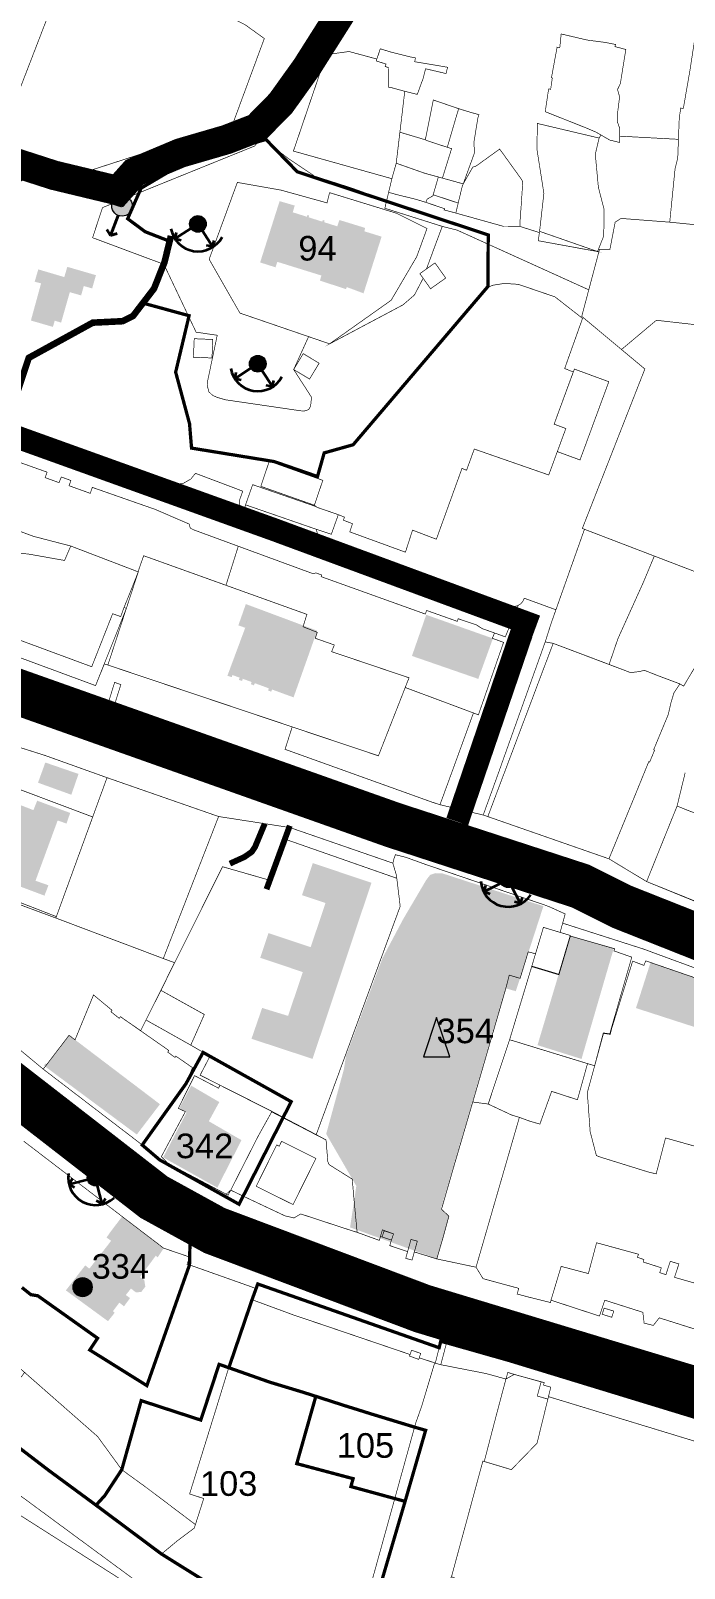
# Model space of a CAD drawing. Header units: millimetres. Extents: x 21689 to 31331, y 37531 to 43751.
# Drawn here: x 28359.8 to 28559, y 42070.5 to 42539.3 of the extents above; entities that cross this region are included whole.
import ezdxf

# ---------------------------------------------------------------- set-up
doc = ezdxf.new("R2010")
doc.units = ezdxf.units.MM
doc.linetypes.add('g5_084', pattern=[0.4, 0.2, -0.2])
for name, color, linetype, lineweight, transparency in [('0.1 ОКН', 1, 'Continuous', 9, 0.4), ('00 Дороги', 252, 'Continuous', 9, 0.2), ('24. ценная дореволюц постройка', 192, 'Continuous', 13, 0.4)]:
    doc.layers.add(name, color=color, linetype=linetype, lineweight=lineweight, transparency=transparency)
for name, color, linetype, lineweight in [('0.15 - Видовые раскрытия', 22, 'Continuous', 9), ('00 границы ОКН', 1, 'Continuous', 40), ('00 номер ОКН', 7, 'Continuous', 15), ('00 Разраб границы', 5, 'g5_084', 50), ('CONTUR', 150, 'Continuous', 9)]:
    doc.layers.add(name, color=color, linetype=linetype, lineweight=lineweight)
doc.layers.add('0.16.3 - пешеходные пути', color=40, linetype='boundary')
doc.layers.add('00 Парки и скверы', color=114, linetype='Continuous', lineweight=9, true_color=0x00a945, transparency=0.5)
doc.layers.add('25. ценная историческая застройка сов пер', color=92, linetype='Continuous', lineweight=0, true_color=0x19df16)
doc.styles.get("Standard").update_dxf_attribs({"font": 'arial.ttf'})
doc.linetypes.add('474_2', pattern='A,1,-0.5,[222,geobl2.shx,S=0.1,R=0,X=0,Y=0],-0.5,3', length=5)
doc.linetypes.add('boundary', pattern='A,7,-3,[1,bnd.shx,S=1,R=0,X=0,Y=0],-3,3', length=16)

# ---------------------------------------------------------------- blocks, each defined once
blk = doc.blocks.new('участки все')
at = {"layer": 'CONTUR', "const_width": 0.2}
for points in [[(5676.25, 4899.49), (5674.02, 4884.88), (5672, 4873.23), (5671.2, 4873.31), (5670.75, 4870.26), (5670.29, 4858.09), (5669.46, 4854.73), (5667.85, 4838.53), (5667.85, 4838.53), (5684.39, 4836.88), (5705.43, 4835.28), (5706.51, 4849.5), (5707.85, 4853.13), (5712.3, 4878.48), (5712.57, 4885.91), (5720.19, 4904.11)], [(5454.86, 4711.28), (5492.85, 4697.23), (5495.52, 4703.82), (5496.6, 4703.5), (5552.78, 4684.63), (5550.6, 4677.8), (5595.41, 4661.69), (5597.82, 4660.91), (5611, 4657.77), (5612.4, 4657.29), (5645.93, 4645.59), (5649.32, 4644.41), (5660.8, 4637.48), (5675.99, 4631.27)], [(5684.99, 4607.64), (5661.59, 4616.26), (5660.1, 4616.82), (5635.23, 4624.79), (5635.98, 4627.61), (5631.14, 4629.8), (5629.63, 4630.37), (5593.64, 4642.63), (5587.37, 4644.89), (5584.23, 4645.66), (5583.84, 4644.58), (5583.46, 4643.09), (5552.09, 4653.94), (5530.35, 4657.31), (5496.34, 4669.16), (5477.39, 4675.95), (5465.59, 4679.69)], [(5467.43, 4776.32), (5503.81, 4763.37), (5517.69, 4758.63), (5519.56, 4758.88), (5521.87, 4760.19), (5523.29, 4761.96), (5537.71, 4756.51), (5536.79, 4753.96), (5536.67, 4753.02), (5536.84, 4752.16), (5538.19, 4750.89), (5538.56, 4752.35), (5560.09, 4744.9), (5560.42, 4743.75), (5560.95, 4743.13), (5562.26, 4742.47), (5596.06, 4729.96), (5597.65, 4729.38), (5619.37, 4721.46), (5619.9, 4721.37), (5620.52, 4721.37), (5621.18, 4721.5), (5621.65, 4721.68), (5617.74, 4712.09), (5615.81, 4712.79), (5610.62, 4714.63), (5608.95, 4715.74), (5603.36, 4717.62), (5603.09, 4716.82), (5593.75, 4720.14), (5593.37, 4719.04), (5561.6, 4730.45), (5561.77, 4730.94), (5560.11, 4731.56), (5558.97, 4731.41), (5522.66, 4744.75), (5521.78, 4745.21), (5521.41, 4746.05), (5521.39, 4746.48), (5510.98, 4750.97), (5491.86, 4757.66), (5491.23, 4755.85), (5484.77, 4758.17), (5485.33, 4759.77), (5482.4, 4760.83), (5481.72, 4759.11), (5477.49, 4760.64), (5478.08, 4762.3), (5456.53, 4770.02)], [(5672.55, 4670.65), (5670.09, 4660.51), (5665.72, 4649.68), (5660.97, 4637.89), (5660.8, 4637.48), (5649.32, 4644.41), (5649.32, 4644.41), (5657.04, 4663.2), (5660.25, 4671.07), (5661.46, 4674.03), (5661.74, 4673.92), (5663.22, 4677.53), (5662.94, 4677.64), (5664.09, 4680.43), (5667.39, 4688.39), (5668.19, 4691.87), (5669.1, 4694.95), (5670.94, 4697.75), (5672.08, 4697.06), (5685.54, 4719.68)], [(5449.2, 4603.29), (5476.9, 4580.28), (5507.08, 4557.16), (5512.38, 4552.62), (5532.68, 4542.17), (5534.04, 4543.39), (5539.72, 4540.67), (5550.58, 4535.55), (5553.33, 4534.91), (5555.36, 4536.14), (5568.51, 4531.82), (5572.57, 4530.52), (5579.34, 4528.07), (5579.69, 4529.26), (5583.03, 4528.15), (5582.52, 4526.48), (5587.96, 4524.66), (5587.38, 4522.59), (5589.32, 4522.07), (5590, 4524.55), (5596.85, 4522.42), (5608.81, 4519.89), (5610.95, 4516.4), (5621.82, 4513.45), (5621.36, 4511.72), (5624.89, 4510.76), (5631.51, 4509.12), (5631.65, 4509.84), (5646.44, 4504.99), (5648.05, 4509.84), (5659.65, 4506.14), (5660.05, 4502.85), (5662.85, 4502.14), (5664.66, 4504.45), (5681.46, 4499.14)], [(5694.33, 4461.09), (5630.89, 4480.43), (5631.59, 4483.31), (5629.39, 4483.95), (5629.59, 4484.69), (5628.65, 4484.93), (5620.46, 4487.21), (5620.26, 4487.27), (5618.5, 4487.81), (5617.92, 4485.79), (5611.91, 4487.46), (5598.07, 4490.16), (5599.83, 4496.86), (5598.06, 4497.29), (5596.4, 4490.62), (5596.22, 4490.72), (5591.5, 4492.27), (5591.96, 4493.61), (5589.15, 4494.58), (5588.7, 4493.27), (5561.51, 4502.52), (5553.14, 4505.34), (5540.54, 4509.99), (5541.77, 4513.37), (5539.5, 4514.21), (5521.48, 4520.6), (5520.74, 4520.77), (5521.47, 4523.01), (5513.6, 4525.7), (5500.92, 4535.37), (5470.96, 4558.31)], [(5456.53, 4770.02), (5478.08, 4762.3), (5477.49, 4760.64), (5481.72, 4759.11), (5482.4, 4760.83), (5485.33, 4759.77), (5484.77, 4758.17), (5491.23, 4755.85), (5491.86, 4757.66), (5510.98, 4750.97), (5521.39, 4746.48), (5521.41, 4746.05), (5521.78, 4745.21), (5522.66, 4744.75), (5536.35, 4739.72), (5532.6, 4727.82), (5507.51, 4736.83), (5506.05, 4732.68), (5505.94, 4732.15), (5505.86, 4731.9), (5485.28, 4739.79), (5473.97, 4742.73), (5469.39, 4744.41)], [(5459.56, 4472.54), (5478.64, 4457.89), (5492.99, 4447.33), (5512.93, 4432.45), (5529.08, 4422.38)], [(5521.06, 4412.54), (5461.34, 4456.55)], [(5677.78, 4556.15), (5666.57, 4559.3), (5663.72, 4548.35), (5661.34, 4548.91), (5646.85, 4553.42), (5645.49, 4553.92), (5643.6, 4561.21), (5642.73, 4573.13), (5647.67, 4591.19), (5649.71, 4590.89), (5650.15, 4592.64), (5650.15, 4592.64), (5656.55, 4613.22), (5659.97, 4611.93), (5660.55, 4613.3), (5682.92, 4605.59)], [(5681.46, 4499.14), (5664.66, 4504.45), (5662.85, 4502.14), (5660.05, 4502.85), (5659.65, 4506.14), (5648.05, 4509.84), (5646.44, 4504.99), (5631.65, 4509.84), (5634.76, 4520.14), (5643.05, 4517.95), (5645.56, 4527.35), (5645.56, 4527.35), (5658.33, 4523.85), (5658, 4522.92), (5659.97, 4522.23), (5659.78, 4521.47), (5665.3, 4519.71), (5664.79, 4518.23), (5666.69, 4517.63), (5668, 4521.68), (5670.64, 4520.9), (5669.31, 4516.8), (5680.1, 4513.73)], [(5464.61, 4493.61), (5493.45, 4468.29), (5500.84, 4458.15), (5508.23, 4452.78), (5510.39, 4451.16), (5523.28, 4441.42), (5525.82, 4449.36), (5521.51, 4450.75), (5529.17, 4475.4), (5533.25, 4488.65), (5534.39, 4491.94), (5540.54, 4509.99), (5541.77, 4513.37), (5539.5, 4514.21), (5521.48, 4520.6), (5518.27, 4511.53), (5508.48, 4483.8), (5491.08, 4494.66), (5493.46, 4498.25), (5475.29, 4511.16), (5473.13, 4511.53), (5470.42, 4513.7)], [(5674.67, 4406.41), (5672.23, 4406.42), (5670.15, 4406.72), (5618.66, 4422.84), (5607.94, 4422.91), (5601.33, 4425.51), (5610.9, 4460.78), (5611.32, 4460.65), (5619.58, 4458.17), (5627.4, 4466.21), (5630.71, 4479.68), (5630.89, 4480.43), (5630.89, 4480.43), (5694.33, 4461.09)]]:
    blk.add_lwpolyline(points, dxfattribs=at)
for points in [[(5479.72, 4904.95), (5489.45, 4903.8), (5503.89, 4915.94), (5515.1, 4910.72), (5538.47, 4898.7), (5544.28, 4894.53), (5534.62, 4868.37), (5490.63, 4854.11), (5462.42, 4861.14), (5463.76, 4864.38), (5468.47, 4875.77), (5479.72, 4904.95)], [(5634.76, 4895.92), (5642.72, 4894.05), (5648.19, 4893.34), (5651.36, 4892.71), (5651.13, 4892.07), (5654.48, 4891.19), (5654.1, 4888.92), (5652.8, 4880.8), (5651.94, 4878.98), (5652.57, 4876.72), (5651.9, 4871.46), (5651.92, 4869.04), (5652.6, 4867.13), (5652.61, 4866.24), (5652.58, 4862.84), (5649.6, 4863.55), (5645.46, 4865.94), (5642.31, 4867.29), (5629.9, 4872.22), (5630.93, 4879.14), (5631.56, 4879.05), (5632.06, 4882.53), (5631.8, 4882.54), (5632.25, 4885.02), (5633.52, 4891.89), (5634.34, 4891.76), (5634.76, 4895.92)], [(5587.09, 4878.44), (5582.81, 4879.61), (5582.19, 4879.66), (5582.13, 4885.66), (5581.09, 4886), (5581.37, 4886.74), (5578.38, 4887.7), (5578.56, 4888.28), (5570.08, 4890.57), (5563.14, 4889.59), (5553.15, 4860.21), (5583.16, 4851.79), (5584.49, 4856.51), (5587.09, 4878.44)], [(5593.46, 4885.3), (5593.13, 4884.16), (5592.67, 4882.32), (5590.91, 4877.5), (5587.09, 4878.44), (5582.81, 4879.61), (5582.19, 4879.66), (5582.13, 4885.66), (5581.09, 4886), (5581.37, 4886.74), (5578.38, 4887.7), (5579.08, 4889.74), (5579.62, 4891.4), (5582.79, 4890.42), (5588.8, 4888.92), (5590.35, 4888.63), (5590.11, 4887.45), (5600.14, 4885.77), (5599.67, 4883.85), (5593.46, 4885.3)], [(5570.77, 4848.99), (5559.55, 4852.59), (5551.43, 4858.07), (5543.37, 4864.24), (5562.34, 4887.22), (5553.15, 4860.21), (5583.16, 4851.79), (5581.57, 4845.11), (5570.77, 4848.99)], [(5595.79, 4875.79), (5603.53, 4873.13), (5602.77, 4870.67), (5600.05, 4861.37), (5595.71, 4862.77), (5593.76, 4863.43), (5593.35, 4863.65), (5595.79, 4875.79)], [(5603.53, 4873.13), (5607.29, 4871.97), (5609.71, 4871.31), (5609.39, 4870.35), (5608.16, 4862.92), (5608.34, 4859.66), (5604.91, 4850.21), (5603.69, 4850.55), (5598.57, 4851.97), (5601.36, 4860.95), (5600.05, 4861.37), (5602.77, 4870.67), (5603.53, 4873.13)], [(5585.6, 4865.97), (5593.35, 4863.65), (5593.76, 4863.43), (5595.71, 4862.77), (5600.05, 4861.37), (5601.36, 4860.95), (5598.57, 4851.97), (5593.19, 4853.44), (5584.49, 4856.51), (5585.6, 4865.97)], [(5627.5, 4868.63), (5646.33, 4864.18), (5645.16, 4859.27), (5646.1, 4849.15), (5647.78, 4842.67), (5647.83, 4837.3), (5647.58, 4833.94), (5645.85, 4829.58), (5628.18, 4835.74), (5629.49, 4847.31), (5627.38, 4860.74), (5627.5, 4868.63)], [(5551.43, 4858.07), (5559.55, 4852.59), (5570.77, 4848.99), (5581.57, 4845.11), (5581.02, 4842.77), (5598.51, 4837.25), (5593.7, 4824.26), (5591.69, 4822.83), (5592.7, 4821.42), (5590.03, 4816.32), (5586.56, 4813.32), (5564.18, 4801.43), (5582.94, 4814.72), (5590.74, 4828.01), (5593.87, 4836.59), (5584.49, 4841.28), (5564.18, 4847.53), (5563.4, 4844.41), (5549.34, 4848.31), (5536.06, 4850.65), (5527.47, 4827.22), (5536.85, 4810.81), (5557.78, 4803.63), (5553.23, 4793.6), (5558.66, 4785.17), (5558.4, 4782.43), (5557.79, 4781.37), (5556.55, 4780.98), (5555.4, 4781.01), (5532.51, 4784.36), (5530.01, 4785.07), (5528.52, 4785.72), (5527.37, 4786.83), (5526.98, 4788.36), (5526.94, 4789.79), (5529.93, 4804.05), (5523.49, 4804.99), (5513.68, 4825.68), (5491.94, 4833.79), (5494.96, 4842.97), (5541.32, 4861.74), (5543.37, 4864.24), (5551.43, 4858.07)], [(5646.88, 4865.12), (5649.6, 4863.55), (5652.58, 4862.84), (5652.61, 4864.76), (5670.5, 4863.79), (5670.29, 4858.09), (5669.46, 4854.73), (5667.85, 4838.53), (5653.01, 4839.67), (5651.22, 4838.55), (5649.61, 4830.22), (5646.44, 4830.21), (5646.27, 4829.58), (5645.85, 4829.58), (5647.58, 4833.94), (5647.83, 4837.3), (5647.78, 4842.67), (5646.1, 4849.15), (5645.16, 4859.27), (5646.33, 4864.18), (5646.88, 4865.12)], [(5607.84, 4855.34), (5608.7, 4855.55), (5616.02, 4860.82), (5622.28, 4852.12), (5623.06, 4850.92), (5622.57, 4843.56), (5622.22, 4838.86), (5622.25, 4837.22), (5617.26, 4837.21), (5616.53, 4837.43), (5602.65, 4841.31), (5603.38, 4844.36), (5604.54, 4849.21), (5604.91, 4850.21), (5607.84, 4855.34)], [(5597.33, 4852.31), (5603.69, 4850.55), (5604.91, 4850.21), (5604.54, 4849.21), (5603.38, 4844.36), (5595.75, 4846.89), (5597.33, 4852.31)], [(5564.18, 4801.43), (5582.94, 4814.72), (5590.74, 4828.01), (5593.87, 4836.59), (5584.49, 4841.28), (5564.18, 4847.53), (5563.4, 4844.41), (5549.34, 4848.31), (5536.06, 4850.65), (5527.47, 4827.22), (5536.85, 4810.81), (5557.78, 4803.63), (5564.18, 4801.43)], [(5582.17, 4847.62), (5584.78, 4846.9), (5590.47, 4845.51), (5593.52, 4844.57), (5599.28, 4842.62), (5599.04, 4842.28), (5602.65, 4841.31), (5616.53, 4837.43), (5617.26, 4837.21), (5622.25, 4837.22), (5628.12, 4835.35), (5627.79, 4832.87), (5645.85, 4829.58), (5646.27, 4829.58), (5643.18, 4817.9), (5603.08, 4836.09), (5598.51, 4837.25), (5581.02, 4842.77), (5582.17, 4847.62)], [(5595.75, 4846.89), (5603.38, 4844.36), (5602.65, 4841.31), (5599.04, 4842.28), (5599.28, 4842.62), (5593.52, 4844.57), (5593.92, 4845.57), (5595.64, 4846.53), (5595.75, 4846.89)], [(5653.01, 4839.67), (5667.85, 4838.53), (5684.39, 4836.88), (5687.1, 4836.67), (5688.28, 4831.6), (5679.62, 4812.99), (5691.96, 4807.63), (5690.08, 4799.16), (5717.55, 4789.11), (5718.36, 4768.09), (5705.5, 4746.5), (5690.59, 4726.21), (5641.21, 4745.14), (5660.27, 4793.76), (5641.03, 4809.82), (5646.44, 4830.21), (5649.61, 4830.22), (5651.22, 4838.55), (5653.01, 4839.67)], [(5651.22, 4838.55), (5653.01, 4839.67), (5667.85, 4838.53), (5684.39, 4836.88), (5687.1, 4836.67), (5688.28, 4831.6), (5679.62, 4812.99), (5691.96, 4807.63), (5690.08, 4799.16), (5693.36, 4797.96), (5691.42, 4798.1), (5678.39, 4799.01), (5677.8, 4799.04), (5678.24, 4805.37), (5678.36, 4806.97), (5672.44, 4807.64), (5663.77, 4808.62), (5653.15, 4799.7), (5641.03, 4809.82), (5646.44, 4830.21), (5649.61, 4830.22), (5651.22, 4838.55)], [(5628.18, 4835.74), (5645.85, 4829.58), (5640.53, 4830.53), (5627.79, 4832.87), (5628.18, 4835.74)], [(5599.57, 4821.5), (5594.96, 4818.23), (5591.69, 4822.83), (5596.3, 4826.11), (5599.57, 4821.5)], [(5595.79, 4799.62), (5605.55, 4810.72), (5612.56, 4818.69), (5613.87, 4819.29), (5617.44, 4819.86), (5621.72, 4819.57), (5632.87, 4815.76), (5641.27, 4809.19), (5635.83, 4793.91), (5638.45, 4792.85), (5632.61, 4776.94), (5636.18, 4775.61), (5633.59, 4768.57), (5633.15, 4767.38), (5631.88, 4763.92), (5630.97, 4761.45), (5608.28, 4769.35), (5605.92, 4762.89), (5604.53, 4763.45), (5596.72, 4741.86), (5589.46, 4744.63), (5587.29, 4737.91), (5570.33, 4744.1), (5571.15, 4746.59), (5568.4, 4747.66), (5568.69, 4748.61), (5567.7, 4749), (5566.23, 4749.56), (5560.37, 4751.58), (5559.54, 4752.23), (5562.11, 4759.81), (5560.28, 4760.48), (5562.65, 4768.18), (5570.78, 4770.32), (5572.66, 4772.04), (5595.79, 4799.62)], [(5653.15, 4799.7), (5663.77, 4808.62), (5672.44, 4807.64), (5678.36, 4806.97), (5678.24, 4805.37), (5677.8, 4799.04), (5678.39, 4799.01), (5691.42, 4798.1), (5693.36, 4797.96), (5717.55, 4789.11), (5718.36, 4768.09), (5705.5, 4746.5), (5690.59, 4726.21), (5641.21, 4745.14), (5660.27, 4793.76), (5653.15, 4799.7)], [(5522.92, 4803), (5528.56, 4802.76), (5528.34, 4797.12), (5522.68, 4797.35), (5522.92, 4803)], [(5553.23, 4793.6), (5556.14, 4798.45), (5560.98, 4795.53), (5558.08, 4790.7), (5553.23, 4793.6)], [(5638.79, 4793.74), (5649.28, 4789.88), (5640.5, 4766.03), (5633.59, 4768.57), (5636.18, 4775.61), (5632.61, 4776.94), (5638.79, 4793.74)], [(5545.8, 4765.65), (5562.11, 4759.81), (5559.54, 4752.23), (5543.21, 4757.99), (5545.8, 4765.65)], [(5540.73, 4758.5), (5560.12, 4751.78), (5560.37, 4751.58), (5566.23, 4749.56), (5566.83, 4749.33), (5564.7, 4743.36), (5560.09, 4744.9), (5538.56, 4752.35), (5540.73, 4758.5)], [(5641.86, 4744.89), (5654.25, 4740.14), (5663.15, 4736.73), (5661.2, 4732.04), (5659.91, 4728.95), (5657.05, 4722.6), (5652.08, 4711.59), (5651.84, 4710.88), (5649.37, 4703.67), (5646.24, 4704.86), (5632.32, 4710.11), (5629.9, 4710.56), (5631.64, 4716.02), (5631.97, 4716.98), (5637.6, 4732.88), (5641.86, 4744.89)], [(5468.52, 4737.72), (5472.44, 4737.33), (5483.4, 4735.39), (5485.28, 4739.79), (5505.87, 4731.9), (5503.03, 4724.76), (5501.52, 4721.05), (5500.51, 4718.27), (5498.06, 4719.16), (5491.68, 4702.98), (5457.17, 4715.75), (5468.52, 4737.72)], [(5496.6, 4703.5), (5505.94, 4732.15), (5506.05, 4732.68), (5507.51, 4736.83), (5557.26, 4718.95), (5556.09, 4715.18), (5560.41, 4713.47), (5559.8, 4711.66), (5565.62, 4709.62), (5564.79, 4707.58), (5588.39, 4699.61), (5579.06, 4675.82), (5496.6, 4703.5)], [(5659.91, 4728.95), (5661.2, 4732.04), (5663.15, 4736.73), (5690.59, 4726.21), (5685.54, 4719.68), (5672.08, 4697.06), (5670.94, 4697.75), (5664.72, 4700.08), (5660.16, 4701.87), (5658.52, 4701.5), (5655.94, 4701.18), (5649.37, 4703.67), (5651.84, 4710.88), (5652.08, 4711.59), (5657.05, 4722.6), (5659.91, 4728.95)], [(5457.17, 4715.75), (5491.68, 4702.98), (5498.06, 4719.16), (5500.51, 4718.27), (5501.52, 4721.05), (5502.25, 4720.76), (5492.85, 4697.23), (5454.86, 4711.28), (5457.17, 4715.75)], [(5597.82, 4660.91), (5601.48, 4670.91), (5608.02, 4688.89), (5609.53, 4688.31), (5612.5, 4696.87), (5617.2, 4710.4), (5613.78, 4711.66), (5614.45, 4713.27), (5615.81, 4712.79), (5617.74, 4712.09), (5621.65, 4721.68), (5622.47, 4722.19), (5623.08, 4722.9), (5623.51, 4723.87), (5633.16, 4720.35), (5631.97, 4716.98), (5631.64, 4716.02), (5629.9, 4710.56), (5617.02, 4674.49), (5615.65, 4670.61), (5611, 4657.77), (5597.82, 4660.91)], [(5612.4, 4657.29), (5632.32, 4710.11), (5629.9, 4710.56), (5617.02, 4674.49), (5615.65, 4670.61), (5611, 4657.77), (5612.4, 4657.29)], [(5612.4, 4657.29), (5632.32, 4710.11), (5655.94, 4701.18), (5658.52, 4701.5), (5660.16, 4701.87), (5664.72, 4700.08), (5670.94, 4697.75), (5669.1, 4694.95), (5668.19, 4691.87), (5667.39, 4688.39), (5664.09, 4680.43), (5662.94, 4677.64), (5663.22, 4677.53), (5661.74, 4673.92), (5661.46, 4674.03), (5660.25, 4671.07), (5657.04, 4663.2), (5649.32, 4644.41), (5645.93, 4645.59), (5612.4, 4657.29)], [(5498.66, 4698.21), (5500.55, 4697.53), (5498.76, 4691.81), (5496.88, 4692.46), (5498.66, 4698.21)], [(5496.88, 4692.46), (5498.66, 4698.21), (5500.55, 4697.53), (5498.76, 4691.81), (5496.88, 4692.46)], [(5552.78, 4684.63), (5579.06, 4675.82), (5587.23, 4696.65), (5608.02, 4688.89), (5601.48, 4670.91), (5597.82, 4660.91), (5595.41, 4661.69), (5550.6, 4677.8), (5552.78, 4684.63)], [(5480.74, 4626.36), (5491.95, 4622.13), (5502.16, 4618.29), (5513.49, 4614.01), (5530.35, 4657.31), (5496.34, 4669.16), (5480.74, 4626.36)], [(5457.78, 4638.8), (5467.37, 4666.44), (5491.97, 4657.18), (5480.9, 4626.79), (5468.83, 4631.49), (5465.05, 4633.14), (5461.86, 4635.17), (5457.78, 4638.8)], [(5670.09, 4660.51), (5673.61, 4659.09), (5679.68, 4656.86), (5702.59, 4648.86), (5710.08, 4646.07), (5711.96, 4645.37), (5710.82, 4642.27), (5709.88, 4642.62), (5699.45, 4646.58), (5694.97, 4648.37), (5691.53, 4639.72), (5707, 4633.21), (5702, 4620.84), (5660.8, 4637.48), (5660.97, 4637.89), (5665.72, 4649.68), (5670.09, 4660.51)], [(5550.68, 4650.38), (5584.66, 4638.48), (5585.7, 4629.93), (5560.1, 4560.31), (5548.44, 4566.43), (5524.72, 4578.46), (5527.72, 4584.21), (5521.87, 4587.6), (5526, 4596.95), (5512.76, 4604.31), (5531.55, 4642.01), (5545.77, 4637.92), (5550.68, 4650.38)], [(5584.66, 4638.48), (5550.68, 4650.38), (5552.09, 4653.94), (5583.46, 4643.09), (5584.56, 4639.34), (5584.66, 4638.48)], [(5584.23, 4645.66), (5587.37, 4644.89), (5593.64, 4642.63), (5629.63, 4630.37), (5631.14, 4629.8), (5635.98, 4627.61), (5634.44, 4621.98), (5629.35, 4623.52), (5627.22, 4616.39), (5626.94, 4615.45), (5624.72, 4616.05), (5622.25, 4607.97), (5618.94, 4608.95), (5617.86, 4604.79), (5609.92, 4577.46), (5603.6, 4555.88), (5601.96, 4550.31), (5598.29, 4537.57), (5600.54, 4535.45), (5598.71, 4528.74), (5596.85, 4522.42), (5590, 4524.55), (5590.92, 4527.84), (5588.98, 4528.36), (5587.96, 4524.66), (5582.52, 4526.48), (5583.03, 4528.15), (5583.68, 4530.05), (5580.27, 4531.28), (5579.34, 4528.07), (5572.57, 4530.52), (5571.52, 4541.62), (5571.09, 4546.74), (5564.04, 4551.16), (5563.63, 4552.13), (5563.1, 4558.69), (5560.1, 4560.31), (5585.7, 4629.93), (5584.56, 4639.34), (5583.46, 4643.06), (5583.84, 4644.58), (5584.23, 4645.66)], [(5451.6, 4637.2), (5480.74, 4626.36), (5491.95, 4622.13), (5502.16, 4618.29), (5513.49, 4614.01), (5516.93, 4612.74), (5508.23, 4595.27), (5506.6, 4592.01), (5500.42, 4596.28), (5500.06, 4595.77), (5497.55, 4597.78), (5497.85, 4598.24), (5492.23, 4602.91), (5486.59, 4589.21), (5484.77, 4590.61), (5477.43, 4580.98), (5476.9, 4580.28), (5449.2, 4603.29), (5451.42, 4607.62), (5449.27, 4608.87), (5447.09, 4605.06), (5440.91, 4610.17), (5451.6, 4637.2)], [(5629.35, 4623.52), (5637.52, 4621.05), (5637.42, 4620.69), (5635.38, 4613.83), (5635.21, 4613.29), (5634.74, 4611.65), (5634.01, 4609.23), (5625.82, 4611.69), (5626.94, 4615.45), (5627.22, 4616.39), (5629.35, 4623.52)], [(5625.78, 4611.55), (5634.08, 4609.05), (5637.57, 4620.86), (5651.05, 4617), (5650.86, 4616.33), (5656.28, 4614.43), (5650.02, 4592.67), (5649.6, 4591.05), (5647.6, 4591.33), (5644.96, 4581.31), (5619.04, 4589.26), (5625.78, 4611.55)], [(5512.76, 4604.31), (5526, 4596.95), (5521.87, 4587.6), (5508.23, 4595.27), (5512.76, 4604.31)], [(5500.42, 4596.28), (5500.06, 4595.77), (5497.55, 4597.78), (5497.85, 4598.24), (5492.23, 4602.91), (5486.59, 4589.21), (5484.77, 4590.61), (5477.43, 4580.98), (5476.9, 4580.28), (5507.08, 4557.17), (5520.22, 4575.27), (5522.37, 4580.76), (5517.33, 4584.23), (5517.06, 4583.85), (5514.86, 4585.47), (5515.16, 4585.99), (5500.42, 4596.28)], [(5619.04, 4589.26), (5642.79, 4581.97), (5639.72, 4570.95), (5631.86, 4573.51), (5628.27, 4563.52), (5625.17, 4564.43), (5622.02, 4565.57), (5619.59, 4566.32), (5612.52, 4569.64), (5619.04, 4589.26)], [(5546.2, 4567.62), (5546.63, 4567.4), (5546.53, 4567.26), (5542.46, 4559.96), (5534.04, 4543.39), (5533.23, 4541.86), (5514.96, 4551.51), (5512.91, 4553.62), (5520.22, 4567.32), (5518.06, 4568.32), (5523.02, 4578.3), (5530.33, 4574.48), (5530.78, 4575.4), (5546.2, 4567.62)], [(5534.04, 4543.39), (5534.95, 4545.17), (5542.46, 4559.96), (5546.53, 4567.26), (5551.43, 4564.72), (5563.1, 4558.69), (5563.63, 4552.13), (5564.04, 4551.16), (5571.09, 4546.74), (5571.52, 4541.62), (5572.57, 4530.52), (5568.51, 4531.82), (5555.36, 4536.14), (5553.33, 4534.91), (5550.58, 4535.55), (5539.72, 4540.67), (5534.04, 4543.39)], [(5596.85, 4522.42), (5598.71, 4528.74), (5600.54, 4535.45), (5598.29, 4537.57), (5601.96, 4550.31), (5603.6, 4555.88), (5607.81, 4570.26), (5612.52, 4569.64), (5619.59, 4566.32), (5622.02, 4565.57), (5608.81, 4519.89), (5596.85, 4522.42)], [(5560, 4553.06), (5559.3, 4551.6), (5554.97, 4542.89), (5554.07, 4541.05), (5553.05, 4538.99), (5549.22, 4540.88), (5545.49, 4542.73), (5541.8, 4544.57), (5548.05, 4557.17), (5548.83, 4556.79), (5549.54, 4558.28), (5560, 4553.06)], [(5560, 4553.06), (5559.3, 4551.6), (5554.97, 4542.89), (5554.07, 4541.05), (5553.05, 4538.99), (5549.22, 4540.88), (5545.49, 4542.73), (5541.8, 4544.57), (5548.05, 4557.17), (5548.83, 4556.79), (5549.54, 4558.28), (5560, 4553.06)], [(5583.03, 4528.15), (5580.18, 4529.12), (5580.82, 4531.01), (5583.68, 4530.05), (5583.03, 4528.15)], [(5588.98, 4528.36), (5590.92, 4527.84), (5589.32, 4522.07), (5587.38, 4522.59), (5588.98, 4528.36)], [(5540.54, 4509.99), (5534.39, 4491.94), (5533.69, 4489.91), (5533.46, 4489.25), (5545.92, 4484.85), (5556.51, 4481.64), (5569.1, 4477.58), (5571.78, 4476.75), (5576.79, 4475.18), (5590.08, 4471.13), (5590.46, 4472.47), (5592.27, 4477.57), (5595.92, 4489.76), (5596.22, 4490.72), (5591.49, 4492.27), (5591.33, 4491.79), (5588.54, 4492.8), (5588.71, 4493.27), (5561.51, 4502.52), (5553.14, 4505.34), (5540.54, 4509.99)], [(5647.26, 4505.54), (5647.85, 4507.42), (5650.79, 4506.51), (5650.19, 4504.63), (5647.26, 4505.54)], [(5647.26, 4505.54), (5647.85, 4507.42), (5650.79, 4506.51), (5650.19, 4504.63), (5647.26, 4505.54)], [(5596.4, 4490.62), (5598.06, 4497.29), (5599.83, 4496.86), (5598.07, 4490.16), (5596.4, 4490.62)], [(5588.54, 4492.8), (5591.33, 4491.79), (5591.96, 4493.61), (5589.15, 4494.58), (5588.54, 4492.8)], [(5471.23, 4487.81), (5493.45, 4468.29), (5500.84, 4458.15), (5495.66, 4450.25), (5492.99, 4447.33), (5478.64, 4457.89), (5459.56, 4472.54), (5460.1, 4473.25), (5461.65, 4475.3), (5471.23, 4487.81)], [(5596.22, 4490.72), (5596.4, 4490.62), (5598.07, 4490.16), (5611.91, 4487.46), (5617.92, 4485.79), (5614.93, 4474.54), (5611.32, 4460.65), (5610.9, 4460.78), (5601.33, 4425.51), (5597.14, 4418.37), (5590.79, 4395.94), (5588.65, 4389.26), (5568.97, 4398.88), (5575.22, 4417.51), (5590.08, 4471.13), (5590.46, 4472.47), (5592.27, 4477.57), (5595.92, 4489.76), (5596.22, 4490.72)], [(5630.71, 4479.68), (5627.4, 4466.21), (5619.58, 4458.17), (5611.32, 4460.65), (5614.93, 4474.54), (5617.93, 4485.8), (5620.45, 4487.2), (5628.66, 4484.96), (5627.48, 4480.61), (5630.71, 4479.68)], [(5618.5, 4487.81), (5620.45, 4487.2), (5617.93, 4485.8), (5618.5, 4487.81)], [(5628.66, 4484.96), (5629.57, 4484.72), (5629.39, 4483.95), (5631.59, 4483.31), (5630.89, 4480.43), (5630.71, 4479.68), (5627.48, 4480.61), (5628.66, 4484.96)], [(5445.18, 4435.37), (5437.53, 4440.27), (5438.55, 4441.9), (5430.34, 4447.03), (5437.34, 4458.22), (5453.5, 4448.11), (5456.54, 4452.74), (5509.34, 4419.1), (5506.2, 4414.06), (5548.78, 4387.1), (5541.25, 4375.19), (5494.24, 4404.65), (5445.18, 4435.37)], [(5523.28, 4441.42), (5510.39, 4451.16), (5508.23, 4452.78), (5500.84, 4458.15), (5495.66, 4450.25), (5492.99, 4447.33), (5512.93, 4432.45), (5517.77, 4436.47), (5522.93, 4440.33), (5523.28, 4441.42)]]:
    blk.add_lwpolyline(points, close=True, dxfattribs=at)
blk = doc.blocks.new('Точки и сектора раскрытия панорам 2')
at = {"layer": '0.15 - Видовые раскрытия', "transparency": 33554687}
h = blk.add_hatch(color=256, dxfattribs=at)
h.dxf.hatch_style = 1
h.paths.add_polyline_path([(2487.48, 126.66, 1), (2492.55, 126.66, 1)])
at = {"layer": '0.15 - Видовые раскрытия', "lineweight": 35}
for p, q in [((2481.77, 126.66), (2483.07, 128.06)), ((2481.77, 126.66), (2487.48, 126.66)), ((2481.77, 126.66), (2483.07, 125.27)), ((2490.01, 118.42), (2490.01, 124.13)), ((2490.01, 118.42), (2488.62, 119.72)), ((2490.01, 118.42), (2491.41, 119.72))]:
    blk.add_line(p, q, dxfattribs=at)
at = {"layer": '0.15 - Видовые раскрытия'}
blk.add_circle((2490.01, 126.66), 2.54, dxfattribs=at)
at = {"layer": '0.15 - Видовые раскрытия', "lineweight": 35}
blk.add_arc((2490.01, 126.66), 8.37, 157.1942, 298.3722, dxfattribs=at)
blk = doc.blocks.new('трасса вид раскр')
at = {"layer": '0.15 - Видовые раскрытия', "transparency": 33554687}
h = blk.add_hatch(color=256, dxfattribs=at)
h.dxf.hatch_style = 1
h.paths.add_polyline_path([(-2.77, -1.43, 1), (2.77, 1.43, 1)])
at = {"layer": '0.15 - Видовые раскрытия', "lineweight": 40}
for p, q in [((1.42, -2.78), (4.42, -8.62)), ((4.42, -8.62), (2.35, -8.22)), ((4.42, -8.62), (5.3, -6.7))]:
    blk.add_line(p, q, dxfattribs=at)
at = {"layer": '0.15 - Видовые раскрытия'}
blk.add_circle((0, 0), 3.12, dxfattribs=at)

msp = doc.modelspace()

# ---------------------------------------------------------------- hatches: boundary and pattern name
at = {"layer": '0.1 ОКН', "transparency": 33554585}
h = msp.add_hatch(color=1, dxfattribs=at)
h.dxf.hatch_style = 1
h.paths.add_polyline_path([(28453.93, 42481.55), (28453.28, 42479.61), (28449.27, 42480.88), (28449.42, 42481.37), (28448.86, 42481.56), (28448.69, 42481.06), (28444.54, 42482.37), (28444.7, 42482.9), (28444.15, 42483.07), (28443.98, 42482.55), (28439.71, 42483.9), (28440.3, 42485.96), (28435.69, 42487.3), (28429.76, 42468.61), (28434.46, 42467.12), (28434.99, 42468.8), (28448.44, 42464.62), (28447.96, 42463.09), (28455.93, 42460.46), (28456.17, 42461.1), (28461.27, 42459.2), (28466.78, 42476.47), (28461.52, 42478.11), (28461.78, 42479.13)])
h = msp.add_hatch(color=1, dxfattribs=at)
h.dxf.hatch_style = 1
h.paths.add_polyline_path([(28483.56, 42238.42), (28479.56, 42226.42), (28487.56, 42226.42)])
h = msp.add_hatch(color=1, dxfattribs=at)
h.dxf.hatch_style = 1
h.paths.add_polyline_path([(28408.76, 42217.6), (28417.31, 42212.61), (28414.11, 42206.76), (28424.07, 42200.99), (28416.7, 42186.51), (28400.2, 42195.73), (28407.31, 42209.37), (28405.07, 42210.62)])
h = msp.add_hatch(color=1, dxfattribs=at)
h.dxf.hatch_style = 1
h.paths.add_polyline_path([(28388.81, 42153.78), (28390.1, 42152.83), (28388.26, 42150.32), (28386.85, 42151.45), (28384.89, 42148.83), (28385.43, 42148.37), (28383.39, 42145.79), (28370.55, 42155.18), (28376.45, 42162.81), (28377.71, 42161.81), (28383.35, 42169.01), (28384.34, 42170.32), (28382.94, 42171.31), (28384.34, 42173.29), (28387.75, 42177.76), (28400.31, 42167.93), (28398.48, 42165.21), (28397.95, 42165.75), (28393.14, 42159.24), (28394.44, 42158.37), (28394.77, 42156.32), (28393.48, 42154.66), (28391.85, 42154.62), (28390.39, 42155.74)])
at = {"layer": '0.1 ОКН', "transparency": 33554687}
h = msp.add_hatch(color=2, dxfattribs=at)
h.dxf.hatch_style = 1
edge = h.paths.add_edge_path()
edge.add_arc((28375.66, 42156.16), 2.91, 0, 360)
at = {"layer": '00 Парки и скверы'}
h = msp.add_hatch(color=256, dxfattribs=at)
h.dxf.hatch_style = 1
h.paths.add_polyline_path([(28449.89, 42202.88), (28459.07, 42187.02), (28457.17, 42174.39), (28483.51, 42164.87), (28487.26, 42177.65), (28484.85, 42180), (28504.55, 42247.28), (28507.69, 42246.41), (28516.1, 42272.33), (28485.31, 42282.33), (28483.09, 42282.4), (28481.59, 42281.86), (28480.41, 42280.37), (28473.39, 42268.44), (28467.05, 42256.49), (28455.9, 42226.54), (28455.27, 42222.53)])
at = {"layer": '24. ценная дореволюц постройка'}
h = msp.add_hatch(color=192, dxfattribs=at)
h.dxf.hatch_style = 1
h.paths.add_polyline_path([(28362.99, 42462.24), (28361.04, 42462.74), (28362.14, 42466.49), (28370.07, 42464.15), (28370.99, 42467.27), (28379.71, 42464.73), (28378.56, 42460.69), (28376.02, 42461.42), (28375.2, 42458.56), (28371.75, 42459.55), (28369.1, 42450.27), (28367.14, 42450.86), (28366.6, 42448.96), (28359.89, 42450.9)])
h = msp.add_hatch(color=192, dxfattribs=at)
h.dxf.hatch_style = 1
h.paths.add_polyline_path([(28480.38, 42361.17), (28500.71, 42353.96), (28496.24, 42341.63), (28476.03, 42348.63)])
h = msp.add_hatch(color=192, dxfattribs=at)
h.dxf.hatch_style = 1
h.paths.add_polyline_path([(28362.06, 42309.98), (28372.21, 42306.31), (28374.41, 42312.65), (28364.28, 42316.14)])
h = msp.add_hatch(color=192, dxfattribs=at)
h.dxf.hatch_style = 1
h.paths.add_polyline_path([(28356.5, 42303.23), (28360.66, 42301.62), (28361.8, 42304.5), (28371.86, 42300.76), (28370.74, 42297.53), (28368.04, 42298.46), (28361.29, 42280.08), (28365.25, 42278.7), (28364.02, 42275.55), (28352.61, 42279.83), (28353.55, 42282.35), (28349.52, 42284)])
at = {"layer": '25. ценная историческая застройка сов пер', "lineweight": 30, "true_color": 0x19df16, "transparency": 33554585}
h = msp.add_hatch(color=92, dxfattribs=at)
h.dxf.hatch_style = 1
h.paths.add_polyline_path([(28423.12, 42357.96), (28425.4, 42364.45), (28447.14, 42356.33), (28439.95, 42336), (28433.38, 42338.4), (28433.14, 42337.74), (28432.18, 42338.09), (28432.42, 42338.75), (28428.12, 42340.33), (28427.87, 42339.66), (28426.92, 42340.01), (28427.16, 42340.68), (28424.47, 42341.66), (28424.23, 42341), (28423.27, 42341.34), (28423.51, 42342.01), (28421.34, 42342.81), (28421.13, 42342.16), (28419.78, 42342.6), (28425.21, 42357.21)])
h = msp.add_hatch(color=92, dxfattribs=at)
h.dxf.hatch_style = 1
h.paths.add_polyline_path([(28445.74, 42225.77), (28463.68, 42279.47), (28445.8, 42285.47), (28442.53, 42275.69), (28449.68, 42273.3), (28445.16, 42259.82), (28432.31, 42264.12), (28429.79, 42256.59), (28442.77, 42252.24), (28438.28, 42238.88), (28430.37, 42241.3), (28427.12, 42231.9)])
h = msp.add_hatch(color=92, dxfattribs=at)
h.dxf.hatch_style = 1
h.paths.add_polyline_path([(28527.71, 42225.75), (28537.5, 42259.38), (28524.27, 42263.39), (28514.3, 42229.96)])
h = msp.add_hatch(color=92, dxfattribs=at)
h.dxf.hatch_style = 1
h.paths.add_polyline_path([(28544.31, 42241.26), (28577.11, 42230.65), (28581.72, 42243.86), (28548.73, 42255.12)])
h = msp.add_hatch(color=92, dxfattribs=at)
h.dxf.hatch_style = 1
h.paths.add_polyline_path([(28371.48, 42233.02), (28399.22, 42211.95), (28392.17, 42202.71), (28363.83, 42223.74), (28364.46, 42224.42), (28364.87, 42224.08)])

# ---------------------------------------------------------------- linework, layer by layer
at = {"layer": '0.1 ОКН', "color": 1}
msp.add_lwpolyline([(28483.56, 42238.42), (28479.56, 42226.42), (28487.56, 42226.42)], close=True, dxfattribs=at)
at = {"layer": '0.1 ОКН', "color": 7, "transparency": 33554687}
msp.add_circle((28375.66, 42156.16), 2.91, dxfattribs=at)
at = {"layer": '0.15 - Видовые раскрытия', "linetype": '474_2', "const_width": 1, "elevation": -100.88}
msp.add_lwpolyline([(28387.66, 42485.85), (28247.95, 42530.62)], dxfattribs=at)
at = {"layer": '0.16.3 - пешеходные пути', "color": 40, "true_color": 0xf8d731, "transparency": 33554687, "const_width": 2, "flags": 128}
msp.add_lwpolyline([(28402.57, 42476.7), (28400.61, 42468.69), (28397.42, 42460.64), (28391.01, 42452.28), (28387.87, 42450.7), (28378.75, 42450.25), (28359.24, 42439.52), (28353.04, 42420.97)], dxfattribs=at)
at = {"layer": '00 границы ОКН', "const_width": 1}
msp.add_lwpolyline([(28393.47, 42491.26), (28405.79, 42498.54), (28431.51, 42506.12), (28441.09, 42496.25), (28499.28, 42477), (28499.19, 42461.29), (28458.1, 42413.02), (28449.28, 42410.54), (28447.24, 42403.34), (28433.99, 42407.91), (28408.85, 42412), (28408.24, 42419.45), (28404.01, 42435.17), (28408.1, 42452.37), (28394.08, 42456.21), (28396.69, 42459.1), (28399.9, 42465.87), (28401.73, 42475.25), (28394.75, 42477.96), (28389.38, 42481.94), (28393.47, 42491.26)], close=True, dxfattribs=at)
for points in [[(28357.16, 42156.06), (28359.88, 42153.89), (28362.03, 42153.52), (28380.21, 42140.6), (28377.82, 42137.02), (28395.23, 42126.15), (28395.23, 42126.15), (28405.02, 42153.89), (28408.23, 42162.96), (28408.38, 42169.68), (28394.4, 42178.26), (28342.88, 42217.54)], [(28417.25, 42132.63), (28411.67, 42115.64), (28393.5, 42121.57), (28387.58, 42100.51), (28382.4, 42092.61), (28379.74, 42089.69), (28399.68, 42074.81), (28415.83, 42064.74), (28443.48, 42047.23), (28453.46, 42042.34), (28457.02, 42047.77), (28463.68, 42055.96), (28473.94, 42090.85), (28457.43, 42095.37), (28458.09, 42097.78), (28440.92, 42102.36), (28446.73, 42122.87), (28443.25, 42124), (28432.66, 42127.21), (28420.21, 42131.61), (28417.25, 42132.63)], [(28440.92, 42102.36), (28446.73, 42122.88), (28455.85, 42119.94), (28458.53, 42119.11), (28463.53, 42117.54), (28476.82, 42113.49), (28480.2, 42112.52), (28473.94, 42090.85), (28457.43, 42095.37), (28458.09, 42097.78), (28440.92, 42102.36)]]:
    msp.add_lwpolyline(points, dxfattribs=at)
at = {"layer": '00 границы ОКН', "color": 6, "lineweight": 60, "const_width": 1}
msp.add_lwpolyline([(28695.39, 42075.76), (28505.75, 42133.77), (28486.58, 42139.22), (28484.8, 42139.65), (28484.32, 42137.7), (28429.03, 42157.14), (28428.52, 42155.73), (28427.29, 42152.34), (28421.14, 42134.3), (28420.44, 42132.27), (28420.21, 42131.61), (28417.25, 42132.63), (28411.67, 42115.64), (28393.5, 42121.57), (28387.58, 42100.51), (28382.4, 42092.61), (28379.74, 42089.69), (28365.39, 42100.25), (28346.3, 42114.89)], dxfattribs=at)
at = {"layer": '00 Дороги', "lineweight": 9}
for points, const_width in [([(28477.34, 42623.24), (28477.8, 42612.47), (28476.05, 42599.86), (28470.43, 42579.38), (28461.59, 42556.93), (28454.79, 42545.26), (28443.89, 42528.04), (28436.08, 42517.14), (28428.72, 42509.64), (28419.58, 42506.1), (28405.44, 42501.98), (28391.44, 42496.09), (28386.44, 42490.5), (28366.94, 42495.19), (28282.67, 42522.43), (28234.89, 42538.21), (28207.63, 42545.87), (28195.41, 42546.46), (28128.15, 42546.16), (28081.9, 42544.25), (28065.69, 42546.46), (28039.47, 42552.2)], 9), ([(27681.25, 42414.88), (27695.49, 42410.75), (27754.4, 42434.81), (27912.94, 42498.05), (27979.25, 42521.91), (28001.07, 42522.03), (28027.07, 42518.78), (28046.74, 42509.26), (28158.2, 42422.77), (28196.73, 42392.3), (28305.74, 42355.43), (28470.23, 42297.1), (28527.33, 42278.48), (28539.92, 42272.19), (28641.5, 42231.9), (28676.18, 42215.32), (28722.23, 42200.04), (28758.41, 42189.57), (28805.49, 42183.61), (28853.86, 42173.32), (28901.18, 42158.97)], 14), ([(28210, 42465.53), (28262.15, 42449.38), (28344.08, 42419.51), (28434.37, 42387.02), (28513.87, 42357.65)], 7), ([(26101.4, 42452.9), (26450.08, 42361.4), (26477.25, 42358.65), (26916.67, 42241.41), (27209.67, 42163.19), (27248.19, 42163.46), (27338.92, 42181.38), (27728.05, 42310.08), (27918.42, 42378.46), (27933.18, 42379.47), (28006.41, 42367.8), (28286.21, 42269.93), (28397.4, 42183.6), (28415.85, 42173.45), (28479.19, 42149.61), (28700.42, 42082.61), (28922.82, 42018.07), (28993.36, 42002.36), (29175.45, 42002.36), (29258.56, 41994.54), (29507.76, 41985.48)], 15), ([(28489.84, 42298.12), (28509.46, 42355.66)], 7)]:
    msp.add_lwpolyline(points, dxfattribs=dict(at, const_width=const_width))
at = {"layer": '00 Разраб границы', "ltscale": 5, "const_width": 1}
msp.add_lwpolyline([(28393.82, 42199.52), (28399.13, 42194.98), (28423.33, 42181.45), (28439.22, 42212.73), (28414.46, 42226.57), (28412.37, 42227.74), (28407.15, 42218.2), (28393.82, 42199.52)], dxfattribs=at)
msp.add_lwpolyline([(28393.82, 42199.52), (28399.13, 42194.98), (28423.33, 42181.45), (28439.22, 42212.73), (28414.46, 42226.57), (28412.37, 42227.74), (28407.15, 42218.2), (28393.82, 42199.52)], dxfattribs=at)
at = {"layer": '25. ценная историческая застройка сов пер', "const_width": 1.8}
for points in [[(28431.16, 42297.49), (28428.21, 42290.41), (28427.19, 42288.88), (28425.01, 42287.35), (28420.53, 42285.3)], [(28438.8, 42296.87), (28431.7, 42277.5)]]:
    msp.add_lwpolyline(points, dxfattribs=at)

# ---------------------------------------------------------------- block references
at = {"layer": '0.15 - Видовые раскрытия', "rotation": 311.5699900089024}
for p in [(28355.34, 42496.21, -100.88), (28387.66, 42485.85)]:
    msp.add_blockref('трасса вид раскр', p, dxfattribs=at)
at = {"layer": '0.15 - Видовые раскрытия', "color": 0, "lineweight": 9}
for p, rotation in [((26388.14, 41022.62), 32.86829281848209), ((26406.37, 40979.98), 32.86829281848209), ((26342.28, 41040.65), 26.90928149211829), ((25992.29, 41470.56), 13.8491458715861)]:
    msp.add_blockref('Точки и сектора раскрытия панорам 2', p, dxfattribs=dict(at, rotation=rotation))
at = {"layer": 'CONTUR'}
msp.add_blockref('участки все', (22886.75, 37642.36), dxfattribs=at)

# ---------------------------------------------------------------- texts
at = {"layer": '00 номер ОКН', "color": 4, "char_height": 7.5, "attachment_point": 1}
for s, width, insert in [('{\\C7;94}', 7.5, (28441.41, 42476.69)), ('{\\C7;354}', 4.7915, (28483.53, 42238.05)), ('{\\C7;342}', 7.5, (28404.08, 42202.99)), ('{\\C7;334}', 7.5, (28378.42, 42166.25))]:
    msp.add_mtext_dynamic_manual_height_columns(s, width=width, gutter_width=12.5, heights=[0], dxfattribs=dict(at, insert=insert))
at = {"layer": '00 номер ОКН', "char_height": 7.5, "attachment_point": 1}
for s, insert in [('{\\C7;105}', (28453.11, 42111.65)), ('{\\C7;103}', (28411.43, 42100.04))]:
    msp.add_mtext_dynamic_manual_height_columns(s, width=12.1533, gutter_width=12.5, heights=[0], dxfattribs=dict(at, insert=insert))

doc.saveas('drawing.dxf')
